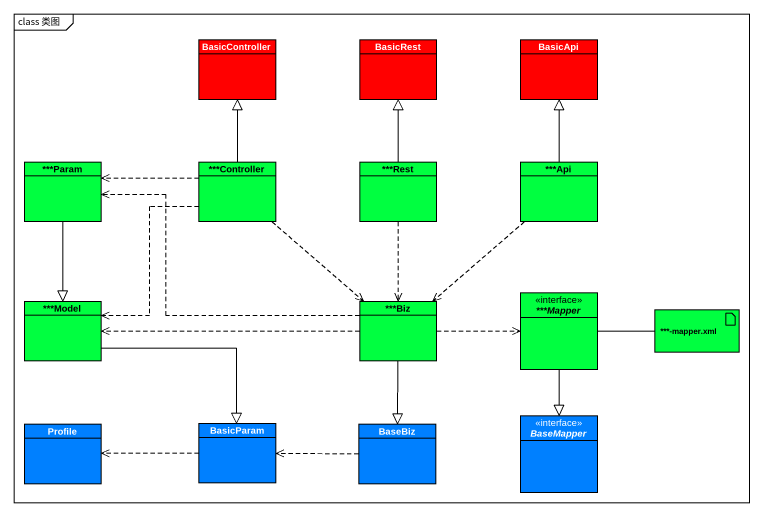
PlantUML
@startuml
mainframe class 类图
allowmixing
hide circle
hide empty members
class BasicController #FF0000
class BasicRest #FF0000
class BasicApi #FF0000
class "***Param" as Param #00FF40
class "***Controller" as Controller #00FF40
class "***Rest" as Rest #00FF40
class "***Api" as Api #00FF40
interface "***Mapper" as Mapper <<interface>> #00FF40
class "***Model" as Model #00FF40
class "***Biz" as Biz #00FF40
artifact "***-mapper.xml" as mapper_xml #00FF40
class Profile #0080FF
class BasicParam #0080FF
class BaseBiz #0080FF
interface BaseMapper <<interface>> #0080FF
Param --|> Model
Controller -up-|> BasicController
Controller .left.> Param
Controller ..> Model
Controller ..> Biz
Rest -up-|> BasicRest
Rest ..> Biz
Api -up-|> BasicApi
Api ..> Biz
Mapper -right- mapper_xml
Mapper --|> BaseMapper
Model --|> BasicParam
Biz .left.> Param
Biz .right.> Mapper
Biz .left.> Model
Biz --|> BaseBiz
BasicParam .left.> Profile
BaseBiz .left.> BasicParam
@enduml
